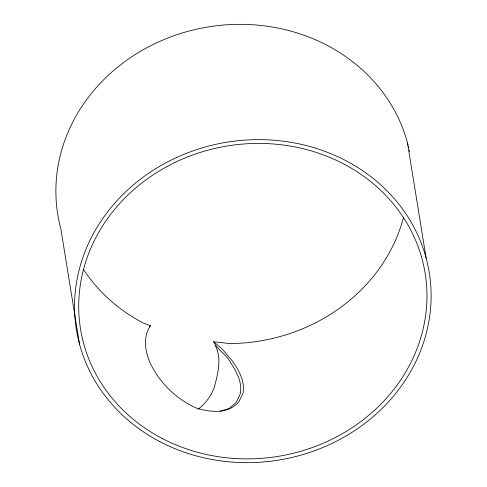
<?xml version="1.0" encoding="UTF-8"?>
<svg xmlns="http://www.w3.org/2000/svg" width="487" height="487" viewBox="0 0 487 487"><rect width="100%" height="100%" fill="white"/><g stroke="black" fill="none" stroke-linecap="round" stroke-linejoin="round"><path stroke-width="0.73" d="M83.648 269.591A174.535 157.264 -9.2 0 0 143.403 323.094L150.495 325.663C142.898 336.523 144.937 350.39 149.692 361.92C158.945 382.21 175.874 398.841 196.2 407.96L196.973 408.289C210.676 412.386 228.354 414.133 238.642 402.061L242.964 393.593C245.296 381.248 238.867 370.035 231.897 360.423L222.236 349.118L213.629 341.716L229.858 343.579A174.535 157.264 -9.2 0 0 403.51 217.427M149.546 326.698L150.495 325.663M220.337 411.265L229.34 408.362L236.213 402.42L240.219 393.995C242.684 381.607 235.854 370.71 229.468 360.782C225.164 353.556 216.904 349.349 213.629 341.716M215.437 345.752C222.005 359.053 217.774 374.077 214.207 387.609A48.633 46.642 81.7 0 1 198.239 409.074M407.461 142.776L426.131 258.067M79.539 344.224L60.869 228.933A178.711 161.033 -9.2 0 1 193.497 29.902A178.711 161.033 -9.2 0 1 408.021 144.943M408.38 146.392A178.711 161.033 -9.2 0 1 408.727 147.853M409.214 150.051A178.711 161.033 -9.2 0 1 409.524 151.524M159.906 441.672A178.711 161.033 -9.2 0 0 431.062 299.822A178.711 161.033 -9.2 0 0 167.54 161.94A178.711 161.033 -9.2 0 0 159.906 441.672M162.08 438.391A174.535 157.264 -9.2 0 0 426.898 299.852A174.535 157.264 -9.2 0 0 169.537 165.196A174.535 157.264 -9.2 0 0 162.08 438.391"/></g></svg>
